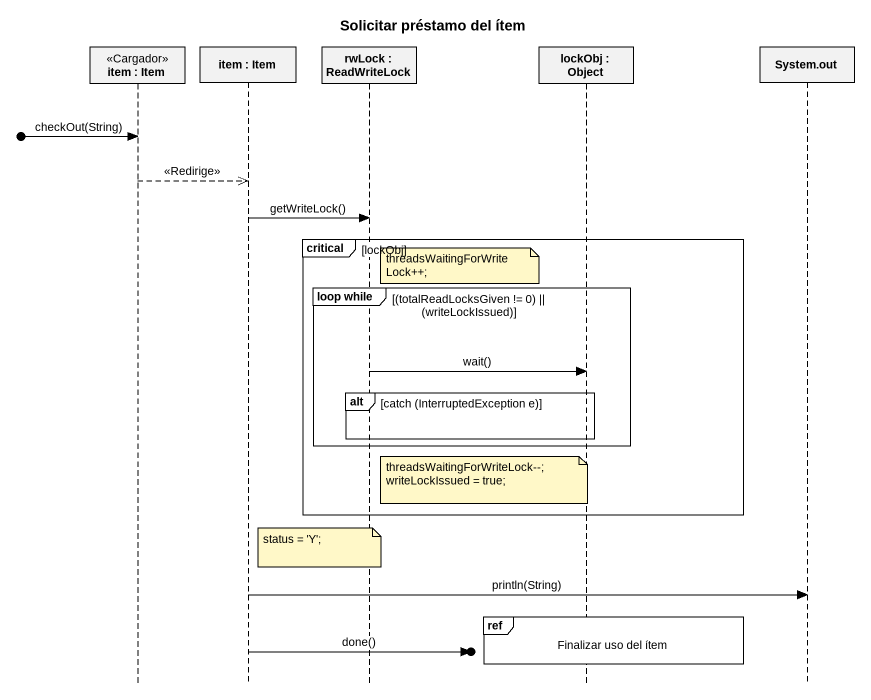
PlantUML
@startuml
title Solicitar préstamo del ítem
hide footbox
participant "item : Item" as item <<Cargador>>
participant "item : Item" as item_2
participant "rwLock : ReadWriteLock" as rwLock
participant "lockObj : Object" as lockObj
participant "System.out" as System_out

[o-> item : checkOut(String)
item -->> item_2 : <<Redirige>>
item_2 -> rwLock : getWriteLock()
critical lockObj
  note right of rwLock : threadsWaitingForWriteLock++;
  group loop while [(totalReadLocksGiven != 0) || (writeLockIssued)]
    rwLock -> lockObj : wait()
    alt catch (InterruptedException e)
    end
  end
  note over lockObj
    threadsWaitingForWriteLock--;
    writeLockIssued = true;
  end note
end
note over rwLock : status = 'Y';
item_2 -> System_out : println(String)
ref over lockObj : Finalizar uso del ítem
item_2 ->o] : done()
@enduml
